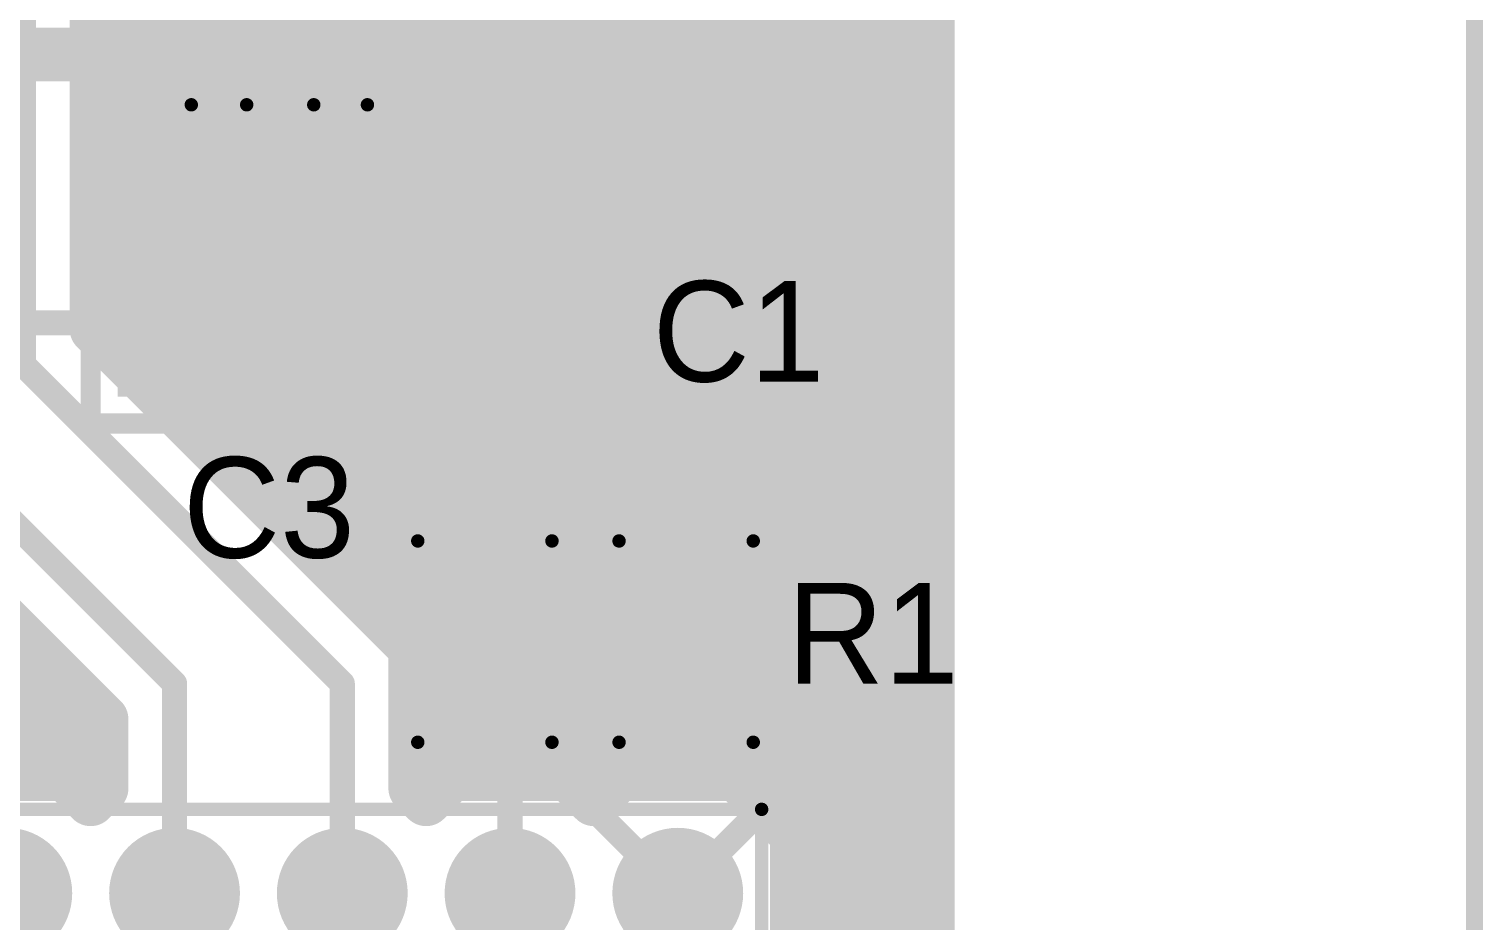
# Model space of a CAD drawing. Extents: x 2.15 to 3.46, y 0.42 to 2.78.
# Drawn here: x 2.588 to 3.455, y 0.959 to 1.49 of the extents above; entities that cross this region are included whole.
import ezdxf

# ---------------------------------------------------------------- set-up
doc = ezdxf.new("R2010")
doc.units = 0
doc.layers.get('0').update_dxf_attribs({"linetype": 'CONTINUOUS'})
for name, color, linetype in [('BOTTOMLAYER', 5, 'CONTINUOUS'), ('BOTTOMSOLDER', 6, 'CONTINUOUS'), ('MECHANICAL1', 6, 'CONTINUOUS'), ('MULTILAYER', 9, 'CONTINUOUS'), ('TOPLAYER', 1, 'CONTINUOUS'), ('TOPOVERLAY', 2, 'CONTINUOUS'), ('TOPPASTE', 8, 'CONTINUOUS'), ('TOPSOLDER', 216, 'CONTINUOUS')]:
    doc.layers.add(name, color=color, linetype=linetype)

# ---------------------------------------------------------------- blocks, each defined once
blk = doc.blocks.new('16SOIC150_1')
at = {"layer": 'TOPLAYER', "const_width": 0.024}
blk.add_lwpolyline([(0.026, 0), (-0.026, 0)], dxfattribs=at)
at = {"layer": 'TOPLAYER', "const_width": 0.012}
for points in [[(-0.032, 0, 1), (-0.02, 0, 1)], [(0.02, 0, 1), (0.032, 0, 1)]]:
    blk.add_lwpolyline(points, format="xyb", close=True, dxfattribs=at)
at = {"layer": 'TOPLAYER'}
for points in [[(0.187, -0.012), (0.263, -0.012), (0.187, 0.012), (0.263, 0.012)], [(-0.038, -0.062), (0.038, -0.062), (-0.038, -0.038), (0.038, -0.038)], [(0.187, -0.062), (0.263, -0.062), (0.187, -0.038), (0.263, -0.038)], [(-0.038, -0.112), (0.038, -0.112), (-0.038, -0.088), (0.038, -0.088)], [(0.187, -0.112), (0.263, -0.112), (0.187, -0.088), (0.263, -0.088)], [(-0.038, -0.162), (0.038, -0.162), (-0.038, -0.138), (0.038, -0.138)], [(0.187, -0.162), (0.263, -0.162), (0.187, -0.138), (0.263, -0.138)], [(-0.038, -0.212), (0.038, -0.212), (-0.038, -0.188), (0.038, -0.188)], [(0.187, -0.212), (0.263, -0.212), (0.187, -0.188), (0.263, -0.188)], [(-0.038, -0.262), (0.038, -0.262), (-0.038, -0.238), (0.038, -0.238)], [(0.187, -0.262), (0.263, -0.262), (0.187, -0.238), (0.263, -0.238)], [(-0.038, -0.312), (0.038, -0.312), (-0.038, -0.288), (0.038, -0.288)], [(0.187, -0.312), (0.263, -0.312), (0.187, -0.288), (0.263, -0.288)], [(-0.038, -0.362), (0.038, -0.362), (-0.038, -0.338), (0.038, -0.338)], [(0.187, -0.362), (0.263, -0.362), (0.187, -0.338), (0.263, -0.338)]]:
    blk.add_solid(points, dxfattribs=at)
at = {"layer": 'TOPOVERLAY', "const_width": 0.008}
for points in [[(0.06, 0.03), (0.06, -0.38)], [(0.092, 0.03), (0.06, 0.03)], [(0.165, 0.03), (0.132, 0.03)], [(0.165, 0.03), (0.165, -0.38)], [(0.165, -0.38), (0.06, -0.38)]]:
    blk.add_lwpolyline(points, dxfattribs=at)
at = {"layer": 'TOPOVERLAY', "const_width": 0.004}
for points in [[(0.058, 0.03, 1), (0.062, 0.03, 1)], [(0.058, 0.03, 1), (0.062, 0.03, 1)], [(0.09, 0.03, 1), (0.094, 0.03, 1)], [(0.09, 0.03, 1), (0.094, 0.03, 1)], [(0.13, 0.03, 1), (0.134, 0.03, 1)], [(0.13, 0.03, 1), (0.134, 0.03, 1)], [(0.163, 0.03, 1), (0.167, 0.03, 1)], [(0.163, 0.03, 1), (0.167, 0.03, 1)], [(0.058, -0.38, 1), (0.062, -0.38, 1)], [(0.058, -0.38, 1), (0.062, -0.38, 1)], [(0.163, -0.38, 1), (0.167, -0.38, 1)], [(0.163, -0.38, 1), (0.167, -0.38, 1)]]:
    blk.add_lwpolyline(points, format="xyb", close=True, dxfattribs=at)
at = {"layer": 'TOPOVERLAY', "const_width": 0.008}
blk.add_lwpolyline([(0.132, 0.03, -1), (0.092, 0.03)], format="xyb", dxfattribs=at)
at = {"layer": 'TOPPASTE', "const_width": 0.024}
blk.add_lwpolyline([(0.026, 0), (-0.026, 0)], dxfattribs=at)
at = {"layer": 'TOPPASTE', "const_width": 0.012}
for points in [[(-0.032, 0, 1), (-0.02, 0, 1)], [(0.02, 0, 1), (0.032, 0, 1)]]:
    blk.add_lwpolyline(points, format="xyb", close=True, dxfattribs=at)
at = {"layer": 'TOPPASTE'}
for points in [[(0.187, -0.012), (0.263, -0.012), (0.187, 0.012), (0.263, 0.012)], [(-0.038, -0.062), (0.038, -0.062), (-0.038, -0.038), (0.038, -0.038)], [(0.187, -0.062), (0.263, -0.062), (0.187, -0.038), (0.263, -0.038)], [(-0.038, -0.112), (0.038, -0.112), (-0.038, -0.088), (0.038, -0.088)], [(0.187, -0.112), (0.263, -0.112), (0.187, -0.088), (0.263, -0.088)], [(-0.038, -0.162), (0.038, -0.162), (-0.038, -0.138), (0.038, -0.138)], [(0.187, -0.162), (0.263, -0.162), (0.187, -0.138), (0.263, -0.138)], [(-0.038, -0.212), (0.038, -0.212), (-0.038, -0.188), (0.038, -0.188)], [(0.187, -0.212), (0.263, -0.212), (0.187, -0.188), (0.263, -0.188)], [(-0.038, -0.262), (0.038, -0.262), (-0.038, -0.238), (0.038, -0.238)], [(0.187, -0.262), (0.263, -0.262), (0.187, -0.238), (0.263, -0.238)], [(-0.038, -0.312), (0.038, -0.312), (-0.038, -0.288), (0.038, -0.288)], [(0.187, -0.312), (0.263, -0.312), (0.187, -0.288), (0.263, -0.288)], [(-0.038, -0.362), (0.038, -0.362), (-0.038, -0.338), (0.038, -0.338)], [(0.187, -0.362), (0.263, -0.362), (0.187, -0.338), (0.263, -0.338)]]:
    blk.add_solid(points, dxfattribs=at)
at = {"layer": 'TOPSOLDER', "const_width": 0.032}
blk.add_lwpolyline([(0.026, 0), (-0.026, 0)], dxfattribs=at)
at = {"layer": 'TOPSOLDER', "const_width": 0.016}
for points in [[(-0.034, 0, 1), (-0.018, 0, 1)], [(0.018, 0, 1), (0.034, 0, 1)]]:
    blk.add_lwpolyline(points, format="xyb", close=True, dxfattribs=at)
at = {"layer": 'TOPSOLDER'}
for points in [[(0.183, -0.016), (0.267, -0.016), (0.183, 0.016), (0.267, 0.016)], [(-0.042, -0.066), (0.042, -0.066), (-0.042, -0.034), (0.042, -0.034)], [(0.183, -0.066), (0.267, -0.066), (0.183, -0.034), (0.267, -0.034)], [(-0.042, -0.116), (0.042, -0.116), (-0.042, -0.084), (0.042, -0.084)], [(0.183, -0.116), (0.267, -0.116), (0.183, -0.084), (0.267, -0.084)], [(-0.042, -0.166), (0.042, -0.166), (-0.042, -0.134), (0.042, -0.134)], [(0.183, -0.166), (0.267, -0.166), (0.183, -0.134), (0.267, -0.134)], [(-0.042, -0.216), (0.042, -0.216), (-0.042, -0.184), (0.042, -0.184)], [(0.183, -0.216), (0.267, -0.216), (0.183, -0.184), (0.267, -0.184)], [(-0.042, -0.266), (0.042, -0.266), (-0.042, -0.234), (0.042, -0.234)], [(0.183, -0.266), (0.267, -0.266), (0.183, -0.234), (0.267, -0.234)], [(-0.042, -0.316), (0.042, -0.316), (-0.042, -0.284), (0.042, -0.284)], [(0.183, -0.316), (0.267, -0.316), (0.183, -0.284), (0.267, -0.284)], [(-0.042, -0.366), (0.042, -0.366), (-0.042, -0.334), (0.042, -0.334)], [(0.183, -0.366), (0.267, -0.366), (0.183, -0.334), (0.267, -0.334)]]:
    blk.add_solid(points, dxfattribs=at)
blk = doc.blocks.new('1206_2')
at = {"layer": 'TOPLAYER'}
for points in [[(-0.025, -0.04), (0.025, -0.04), (-0.025, 0.04), (0.025, 0.04)], [(0.085, -0.04), (0.135, -0.04), (0.085, 0.04), (0.135, 0.04)]]:
    blk.add_solid(points, dxfattribs=at)
at = {"layer": 'TOPOVERLAY', "const_width": 0.008}
for points in [[(0.035, 0.06), (-0.045, 0.06)], [(-0.045, 0.06), (-0.045, -0.06)], [(0.155, 0.06), (0.075, 0.06)], [(0.155, 0.06), (0.155, -0.06)], [(0.035, -0.06), (-0.045, -0.06)], [(0.155, -0.06), (0.075, -0.06)]]:
    blk.add_lwpolyline(points, dxfattribs=at)
at = {"layer": 'TOPOVERLAY', "const_width": 0.004}
for points in [[(-0.047, 0.06, 1), (-0.043, 0.06, 1)], [(-0.047, 0.06, 1), (-0.043, 0.06, 1)], [(0.033, 0.06, 1), (0.037, 0.06, 1)], [(0.073, 0.06, 1), (0.077, 0.06, 1)], [(0.153, 0.06, 1), (0.157, 0.06, 1)], [(0.153, 0.06, 1), (0.157, 0.06, 1)], [(-0.047, -0.06, 1), (-0.043, -0.06, 1)], [(-0.047, -0.06, 1), (-0.043, -0.06, 1)], [(0.033, -0.06, 1), (0.037, -0.06, 1)], [(0.073, -0.06, 1), (0.077, -0.06, 1)], [(0.153, -0.06, 1), (0.157, -0.06, 1)], [(0.153, -0.06, 1), (0.157, -0.06, 1)]]:
    blk.add_lwpolyline(points, format="xyb", close=True, dxfattribs=at)
at = {"layer": 'TOPPASTE'}
for points in [[(-0.025, -0.04), (0.025, -0.04), (-0.025, 0.04), (0.025, 0.04)], [(0.085, -0.04), (0.135, -0.04), (0.085, 0.04), (0.135, 0.04)]]:
    blk.add_solid(points, dxfattribs=at)
at = {"layer": 'TOPSOLDER'}
for points in [[(-0.029, -0.044), (0.029, -0.044), (-0.029, 0.044), (0.029, 0.044)], [(0.081, -0.044), (0.139, -0.044), (0.081, 0.044), (0.139, 0.044)]]:
    blk.add_solid(points, dxfattribs=at)
blk = doc.blocks.new('WF06R_3')
at = {"layer": 'BOTTOMSOLDER', "const_width": 0.039}
for points in [[(0.0805, 0, 1), (0.1195, 0, 1)], [(0.1805, 0, 1), (0.2195, 0, 1)], [(0.2805, 0, 1), (0.3195, 0, 1)], [(0.3805, 0, 1), (0.4195, 0, 1)], [(0.4805, 0, 1), (0.5195, 0, 1)]]:
    blk.add_lwpolyline(points, format="xyb", close=True, dxfattribs=at)
at = {"layer": 'BOTTOMSOLDER'}
blk.add_solid([(-0.039, -0.039), (0.039, -0.039), (-0.039, 0.039), (0.039, 0.039)], dxfattribs=at)
at = {"layer": 'MULTILAYER', "const_width": 0.035}
for points in [[(0.0825, 0, 1), (0.1175, 0, 1)], [(0.1825, 0, 1), (0.2175, 0, 1)], [(0.2825, 0, 1), (0.3175, 0, 1)], [(0.3825, 0, 1), (0.4175, 0, 1)], [(0.4825, 0, 1), (0.5175, 0, 1)]]:
    blk.add_lwpolyline(points, format="xyb", close=True, dxfattribs=at)
at = {"layer": 'MULTILAYER'}
blk.add_solid([(-0.035, -0.035), (0.035, -0.035), (-0.035, 0.035), (0.035, 0.035)], dxfattribs=at)
at = {"layer": 'TOPOVERLAY'}
for points, const_width in [([(-0.05, 0.05), (0.55, 0.05)], 0.008), ([(-0.05, -0.05), (-0.05, 0.05)], 0.008), ([(0.05, -0.05), (0.05, 0.05)], 0.008), ([(0.55, -0.05), (0.55, 0.05)], 0.008), ([(-0.05, -0.55), (-0.05, -0.05)], 0.01), ([(-0.05, -0.05), (0.55, -0.05)], 0.008), ([(0.55, -0.55), (0.55, -0.05)], 0.01), ([(-0.05, -0.55), (0.55, -0.55)], 0.01)]:
    blk.add_lwpolyline(points, dxfattribs=dict(at, const_width=const_width))
for points, const_width in [([(-0.052, 0.05, 1), (-0.048, 0.05, 1)], 0.004), ([(-0.052, 0.05, 1), (-0.048, 0.05, 1)], 0.004), ([(0.048, 0.05, 1), (0.052, 0.05, 1)], 0.004), ([(0.548, 0.05, 1), (0.552, 0.05, 1)], 0.004), ([(0.548, 0.05, 1), (0.552, 0.05, 1)], 0.004), ([(-0.0525, -0.05, 1), (-0.0475, -0.05, 1)], 0.005), ([(-0.052, -0.05, 1), (-0.048, -0.05, 1)], 0.004), ([(-0.052, -0.05, 1), (-0.048, -0.05, 1)], 0.004), ([(0.048, -0.05, 1), (0.052, -0.05, 1)], 0.004), ([(0.5475, -0.05, 1), (0.5525, -0.05, 1)], 0.005), ([(0.548, -0.05, 1), (0.552, -0.05, 1)], 0.004), ([(0.548, -0.05, 1), (0.552, -0.05, 1)], 0.004), ([(-0.0525, -0.55, 1), (-0.0475, -0.55, 1)], 0.005), ([(-0.0525, -0.55, 1), (-0.0475, -0.55, 1)], 0.005), ([(0.5475, -0.55, 1), (0.5525, -0.55, 1)], 0.005), ([(0.5475, -0.55, 1), (0.5525, -0.55, 1)], 0.005)]:
    blk.add_lwpolyline(points, format="xyb", close=True, dxfattribs=dict(at, const_width=const_width))
at = {"layer": 'TOPSOLDER', "const_width": 0.039}
for points in [[(0.0805, 0, 1), (0.1195, 0, 1)], [(0.1805, 0, 1), (0.2195, 0, 1)], [(0.2805, 0, 1), (0.3195, 0, 1)], [(0.3805, 0, 1), (0.4195, 0, 1)], [(0.4805, 0, 1), (0.5195, 0, 1)]]:
    blk.add_lwpolyline(points, format="xyb", close=True, dxfattribs=at)
at = {"layer": 'TOPSOLDER'}
blk.add_solid([(-0.039, -0.039), (0.039, -0.039), (-0.039, 0.039), (0.039, 0.039)], dxfattribs=at)
blk = doc.blocks.new('CEL1210_7')
at = {"layer": 'TOPLAYER'}
for points in [[(-0.03, -0.05), (0.03, -0.05), (-0.03, 0.05), (0.03, 0.05)], [(0.105, -0.05), (0.165, -0.05), (0.105, 0.05), (0.165, 0.05)]]:
    blk.add_solid(points, dxfattribs=at)
at = {"layer": 'TOPOVERLAY', "const_width": 0.012}
for points in [[(-0.05, -0.07), (-0.05, 0.07)], [(-0.05, 0.07), (0.025, 0.07)], [(0.09, 0.07), (0.185, 0.07)], [(0.09, -0.07), (0.09, 0.07)], [(0.185, -0.07), (0.185, 0.07)], [(-0.05, -0.07), (0.025, -0.07)], [(0.09, -0.07), (0.185, -0.07)]]:
    blk.add_lwpolyline(points, dxfattribs=at)
at = {"layer": 'TOPOVERLAY', "const_width": 0.006}
for points in [[(-0.053, 0.07, 1), (-0.047, 0.07, 1)], [(-0.053, 0.07, 1), (-0.047, 0.07, 1)], [(0.022, 0.07, 1), (0.028, 0.07, 1)], [(0.087, 0.07, 1), (0.093, 0.07, 1)], [(0.087, 0.07, 1), (0.093, 0.07, 1)], [(0.182, 0.07, 1), (0.188, 0.07, 1)], [(0.182, 0.07, 1), (0.188, 0.07, 1)], [(-0.053, -0.07, 1), (-0.047, -0.07, 1)], [(-0.053, -0.07, 1), (-0.047, -0.07, 1)], [(0.022, -0.07, 1), (0.028, -0.07, 1)], [(0.087, -0.07, 1), (0.093, -0.07, 1)], [(0.087, -0.07, 1), (0.093, -0.07, 1)], [(0.182, -0.07, 1), (0.188, -0.07, 1)], [(0.182, -0.07, 1), (0.188, -0.07, 1)]]:
    blk.add_lwpolyline(points, format="xyb", close=True, dxfattribs=at)
at = {"layer": 'TOPPASTE'}
for points in [[(-0.03, -0.05), (0.03, -0.05), (-0.03, 0.05), (0.03, 0.05)], [(0.105, -0.05), (0.165, -0.05), (0.105, 0.05), (0.165, 0.05)]]:
    blk.add_solid(points, dxfattribs=at)
at = {"layer": 'TOPSOLDER'}
for points in [[(-0.034, -0.054), (0.034, -0.054), (-0.034, 0.054), (0.034, 0.054)], [(0.101, -0.054), (0.169, -0.054), (0.101, 0.054), (0.169, 0.054)]]:
    blk.add_solid(points, dxfattribs=at)
blk = doc.blocks.new('CEL1210_9')
at = {"layer": 'TOPLAYER'}
for points in [[(-0.03, -0.05), (0.03, -0.05), (-0.03, 0.05), (0.03, 0.05)], [(0.105, -0.05), (0.165, -0.05), (0.105, 0.05), (0.165, 0.05)]]:
    blk.add_solid(points, dxfattribs=at)
at = {"layer": 'TOPOVERLAY', "const_width": 0.012}
for points in [[(-0.05, -0.07), (-0.05, 0.07)], [(0.025, 0.07), (-0.05, 0.07)], [(0.185, 0.07), (0.09, 0.07)], [(0.09, -0.07), (0.09, 0.07)], [(0.185, -0.07), (0.185, 0.07)], [(0.025, -0.07), (-0.05, -0.07)], [(0.185, -0.07), (0.09, -0.07)]]:
    blk.add_lwpolyline(points, dxfattribs=at)
at = {"layer": 'TOPOVERLAY', "const_width": 0.006}
for points in [[(-0.053, 0.07, 1), (-0.047, 0.07, 1)], [(-0.053, 0.07, 1), (-0.047, 0.07, 1)], [(0.022, 0.07, 1), (0.028, 0.07, 1)], [(0.087, 0.07, 1), (0.093, 0.07, 1)], [(0.087, 0.07, 1), (0.093, 0.07, 1)], [(0.182, 0.07, 1), (0.188, 0.07, 1)], [(0.182, 0.07, 1), (0.188, 0.07, 1)], [(-0.053, -0.07, 1), (-0.047, -0.07, 1)], [(-0.053, -0.07, 1), (-0.047, -0.07, 1)], [(0.022, -0.07, 1), (0.028, -0.07, 1)], [(0.087, -0.07, 1), (0.093, -0.07, 1)], [(0.087, -0.07, 1), (0.093, -0.07, 1)], [(0.182, -0.07, 1), (0.188, -0.07, 1)], [(0.182, -0.07, 1), (0.188, -0.07, 1)]]:
    blk.add_lwpolyline(points, format="xyb", close=True, dxfattribs=at)
at = {"layer": 'TOPPASTE'}
for points in [[(-0.03, -0.05), (0.03, -0.05), (-0.03, 0.05), (0.03, 0.05)], [(0.105, -0.05), (0.165, -0.05), (0.105, 0.05), (0.165, 0.05)]]:
    blk.add_solid(points, dxfattribs=at)
at = {"layer": 'TOPSOLDER'}
for points in [[(-0.034, -0.054), (0.034, -0.054), (-0.034, 0.054), (0.034, 0.054)], [(0.101, -0.054), (0.169, -0.054), (0.101, 0.054), (0.169, 0.054)]]:
    blk.add_solid(points, dxfattribs=at)

msp = doc.modelspace()

# ---------------------------------------------------------------- linework, layer by layer
at = {"layer": 'BOTTOMLAYER'}
for points, const_width in [([(3.125, 0.865), (3.125, 2.185)], 0.03), ([(2.6275, 1.460773), (3.125, 1.958273)], 0.03), ([(2.6275, 1.425418), (3.125, 1.922918)], 0.03), ([(2.6275, 1.390063), (3.125, 1.887563)], 0.03), ([(2.6275, 1.354707), (3.125, 1.852208)], 0.03), ([(2.6275, 1.319352), (3.125, 1.816852)], 0.03), ([(2.641126, 1.297623), (3.125, 1.781497)], 0.03), ([(2.658804, 1.279946), (3.125, 1.746142)], 0.03), ([(2.85, 1.746193), (3.125, 1.471193)], 0.03), ([(2.676482, 1.262268), (3.125, 1.710786)], 0.03), ([(2.85, 1.710838), (3.125, 1.435838)], 0.03), ([(2.838991, 1.686491), (3.125, 1.400483)], 0.03), ([(2.69416, 1.24459), (3.125, 1.675431)], 0.03), ([(2.820127, 1.67), (3.125, 1.365127)], 0.03), ([(2.796761, 1.658011), (3.125, 1.329772)], 0.03), ([(2.61014, 1.6325), (3.125, 1.11764)], 0.03), ([(2.6275, 1.496129), (2.763871, 1.6325)], 0.03), ([(2.645496, 1.6325), (3.125, 1.152996)], 0.03), ([(2.680851, 1.6325), (3.125, 1.188351)], 0.03), ([(2.711837, 1.226913), (3.125, 1.640076)], 0.03), ([(2.711837, 1.226913), (3.125, 1.640076)], 0.03), ([(2.716206, 1.6325), (3.125, 1.223706)], 0.03), ([(2.751562, 1.6325), (3.125, 1.259062)], 0.03), ([(2.779083, 1.640333), (3.125, 1.294417)], 0.03), ([(2.729515, 1.209235), (3.125, 1.60472)], 0.03), ([(2.6275, 1.579785), (3.125, 1.082285)], 0.03), ([(2.585, 1.29), (2.585, 1.57)], 0.015), ([(2.747192, 1.191558), (3.125, 1.569365)], 0.03), ([(2.6275, 1.31125), (2.6275, 1.54875)], 0.03), ([(2.6275, 1.54443), (3.125, 1.04693)], 0.03), ([(2.76487, 1.17388), (3.125, 1.53401)], 0.03), ([(2.6275, 1.509074), (3.125, 1.011574)], 0.03), ([(2.782548, 1.156202), (3.125, 1.498655)], 0.03), ([(2.6275, 1.473719), (3.125, 0.976219)], 0.03), ([(2.800225, 1.138525), (3.125, 1.463299)], 0.03), ([(2.6275, 1.438364), (3.125, 0.940864)], 0.03), ([(2.8175, 1.120444), (3.125, 1.427944)], 0.03), ([(2.6275, 1.403009), (2.985508, 1.045)], 0.03), ([(2.8175, 1.085089), (3.125, 1.392589)], 0.03), ([(2.6275, 1.367653), (2.950153, 1.045)], 0.03), ([(2.6275, 1.367652), (2.950152, 1.045)], 0.03), ([(2.8175, 1.049733), (3.125, 1.357233)], 0.03), ([(2.6275, 1.332297), (2.927399, 1.032399)], 0.03), ([(2.355, 1.321955), (2.6325, 1.044455)], 0.03), ([(2.848122, 1.045), (3.125, 1.321878)], 0.03), ([(2.6275, 1.31125), (2.79625, 1.1425)], 0.03), ([(2.355, 1.286599), (2.596599, 1.045)], 0.03), ([(2.883477, 1.045), (3.125, 1.286523)], 0.03), ([(2.585, 1.29), (2.775, 1.1)], 0.015), ([(2.914416, 1.040584), (3.125, 1.251167)], 0.03), ([(2.55, 1.225), (2.605, 1.17)], 0.015), ([(2.954188, 1.045), (3.125, 1.215812)], 0.03), ([(2.989543, 1.045), (3.125, 1.180457)], 0.03), ([(2.605, 1.17), (2.64, 1.135)], 0.015), ([(2.5625, 1.14875), (2.58375, 1.1275)], 0.03), ([(2.5625, 1.14875), (2.58375, 1.1275)], 0.03), ([(2.79625, 1.1425), (2.8175, 1.12125)], 0.03), ([(2.79625, 1.1425), (2.8175, 1.12125)], 0.03), ([(3.017449, 1.037551), (3.125, 1.145101)], 0.03), ([(2.494569, 1.045), (2.58041, 1.13084)], 0.03), ([(2.58375, 1.1275), (2.5975, 1.11375)], 0.03), ([(2.64, 1.135), (2.675, 1.1)], 0.015), ([(2.8175, 1.07875), (2.8175, 1.12125)], 0.03), ([(2.8175, 1.07875), (2.8175, 1.12125)], 0.03), ([(2.529924, 1.045), (2.598087, 1.113163)], 0.03), ([(2.529924, 1.045), (2.598087, 1.113163)], 0.03), ([(2.5975, 1.11375), (2.61875, 1.0925)], 0.03), ([(2.5975, 1.11375), (2.61875, 1.0925)], 0.03), ([(2.8175, 1.106942), (2.879442, 1.045)], 0.03), ([(3.035127, 1.019873), (3.125, 1.109746)], 0.03), ([(2.56528, 1.045), (2.615765, 1.095485)], 0.03), ([(2.61875, 1.0925), (2.6325, 1.07875)], 0.03), ([(2.675, 0.97), (2.675, 1.1)], 0.015), ([(2.775, 0.975), (2.775, 1.1)], 0.015), ([(2.6325, 1.0375), (2.6325, 1.07875)], 0.03), ([(2.8175, 1.0375), (2.8175, 1.07875)], 0.03), ([(2.600635, 1.045), (2.6325, 1.076865)], 0.03), ([(2.8175, 1.071586), (2.844086, 1.045)], 0.03), ([(3.045, 0.994391), (3.125, 1.074391)], 0.03), ([(2.545, 1.045), (2.61, 1.045)], 0.03), ([(2.61, 1.045), (2.625, 1.03)], 0.03), ([(2.825, 1.03), (2.84, 1.045)], 0.03), ([(2.84, 1.045), (2.91, 1.045)], 0.03), ([(2.91, 1.045), (2.925, 1.03)], 0.03), ([(2.925, 1.03), (2.94, 1.045)], 0.03), ([(2.94, 1.045), (3.01, 1.045)], 0.03), ([(3.01, 1.045), (3.045, 1.01)], 0.03), ([(2.622995, 1.032005), (2.6325, 1.04151)], 0.03), ([(2.625, 1.03), (2.6325, 1.0375)], 0.03), ([(2.8175, 1.0375), (2.825, 1.03)], 0.03), ([(3.045, 0.959036), (3.125, 1.039036)], 0.03), ([(2.92, 1.03), (2.975, 0.975)], 0.015), ([(2.975, 0.975), (3.03, 1.03)], 0.015), ([(3.045, 0.94), (3.045, 1.01)], 0.03), ([(2.98632, 0.865), (3.125, 1.00368)], 0.03), ([(3.045, 0.985509), (3.125, 0.905509)], 0.03), ([(2.92, 0.92), (2.975, 0.975)], 0.015), ([(2.975, 0.975), (3.03, 0.92)], 0.015), ([(3.021675, 0.865), (3.125, 0.968325)], 0.03), ([(3.045, 0.950153), (3.125, 0.870153)], 0.03), ([(3.045, 0.950152), (3.125, 0.870152)], 0.03)]:
    msp.add_lwpolyline(points, dxfattribs=dict(at, const_width=const_width))
for points, const_width in [([(2.62, 1.496129, 1), (2.635, 1.496129, 1)], 0.015), ([(3.1175, 1.498655, 1), (3.1325, 1.498655, 1)], 0.015), ([(2.62, 1.473719, 1), (2.635, 1.473719, 1)], 0.015), ([(3.1175, 1.471193, 1), (3.1325, 1.471193, 1)], 0.015), ([(2.62, 1.460773, 1), (2.635, 1.460773, 1)], 0.015), ([(3.1175, 1.463299, 1), (3.1325, 1.463299, 1)], 0.015), ([(2.62, 1.438364, 1), (2.635, 1.438364, 1)], 0.015), ([(3.1175, 1.435838, 1), (3.1325, 1.435838, 1)], 0.015), ([(2.62, 1.425418, 1), (2.635, 1.425418, 1)], 0.015), ([(3.1175, 1.427944, 1), (3.1325, 1.427944, 1)], 0.015), ([(2.62, 1.403009, 1), (2.635, 1.403009, 1)], 0.015), ([(3.1175, 1.400483, 1), (3.1325, 1.400483, 1)], 0.015), ([(2.62, 1.390063, 1), (2.635, 1.390063, 1)], 0.015), ([(3.1175, 1.392589, 1), (3.1325, 1.392589, 1)], 0.015), ([(2.62, 1.367653, 1), (2.635, 1.367653, 1)], 0.015), ([(2.62, 1.367652, 1), (2.635, 1.367652, 1)], 0.015), ([(3.1175, 1.365127, 1), (3.1325, 1.365127, 1)], 0.015), ([(2.62, 1.354707, 1), (2.635, 1.354707, 1)], 0.015), ([(3.1175, 1.357233, 1), (3.1325, 1.357233, 1)], 0.015), ([(2.62, 1.332297, 1), (2.635, 1.332297, 1)], 0.015), ([(3.1175, 1.329772, 1), (3.1325, 1.329772, 1)], 0.015), ([(3.1175, 1.321878, 1), (3.1325, 1.321878, 1)], 0.015), ([(2.62, 1.319352, 1), (2.635, 1.319352, 1)], 0.015), ([(2.62, 1.31125, 1), (2.635, 1.31125, 1)], 0.015), ([(2.62, 1.31125, 1), (2.635, 1.31125, 1)], 0.015), ([(2.633627, 1.297623, 1), (2.648627, 1.297623, 1)], 0.015), ([(3.1175, 1.294417, 1), (3.1325, 1.294417, 1)], 0.015), ([(3.1175, 1.286523, 1), (3.1325, 1.286523, 1)], 0.015), ([(2.58125, 1.29, 1), (2.58875, 1.29, 1)], 0.0075), ([(2.58125, 1.29, 1), (2.58875, 1.29, 1)], 0.0075), ([(2.651304, 1.279946, 1), (2.666304, 1.279946, 1)], 0.015), ([(2.668982, 1.262268, 1), (2.683982, 1.262268, 1)], 0.015), ([(3.1175, 1.259062, 1), (3.1325, 1.259062, 1)], 0.015), ([(3.1175, 1.251167, 1), (3.1325, 1.251167, 1)], 0.015), ([(2.68666, 1.24459, 1), (2.701659, 1.24459, 1)], 0.015), ([(2.704337, 1.226913, 1), (2.719337, 1.226913, 1)], 0.015), ([(2.704337, 1.226913, 1), (2.719337, 1.226913, 1)], 0.015), ([(3.1175, 1.223706, 1), (3.1325, 1.223706, 1)], 0.015), ([(3.1175, 1.215812, 1), (3.1325, 1.215812, 1)], 0.015), ([(2.722015, 1.209235, 1), (2.737015, 1.209235, 1)], 0.015), ([(2.739692, 1.191558, 1), (2.754692, 1.191558, 1)], 0.015), ([(3.1175, 1.188351, 1), (3.1325, 1.188351, 1)], 0.015), ([(2.75737, 1.17388, 1), (2.77237, 1.17388, 1)], 0.015), ([(3.1175, 1.180457, 1), (3.1325, 1.180457, 1)], 0.015), ([(2.60125, 1.17, 1), (2.60875, 1.17, 1)], 0.0075), ([(2.60125, 1.17, 1), (2.60875, 1.17, 1)], 0.0075), ([(2.775048, 1.156202, 1), (2.790048, 1.156202, 1)], 0.015), ([(3.1175, 1.152996, 1), (3.1325, 1.152996, 1)], 0.015), ([(2.78875, 1.1425, 1), (2.80375, 1.1425, 1)], 0.015), ([(2.78875, 1.1425, 1), (2.80375, 1.1425, 1)], 0.015), ([(2.78875, 1.1425, 1), (2.80375, 1.1425, 1)], 0.015), ([(2.792725, 1.138525, 1), (2.807725, 1.138525, 1)], 0.015), ([(3.1175, 1.145101, 1), (3.1325, 1.145101, 1)], 0.015), ([(2.57291, 1.13084, 1), (2.587909, 1.13084, 1)], 0.015), ([(2.57625, 1.1275, 1), (2.59125, 1.1275, 1)], 0.015), ([(2.57625, 1.1275, 1), (2.59125, 1.1275, 1)], 0.015), ([(2.57625, 1.1275, 1), (2.59125, 1.1275, 1)], 0.015), ([(2.63625, 1.135, 1), (2.64375, 1.135, 1)], 0.0075), ([(2.63625, 1.135, 1), (2.64375, 1.135, 1)], 0.0075), ([(2.81, 1.12125, 1), (2.825, 1.12125, 1)], 0.015), ([(2.81, 1.12125, 1), (2.825, 1.12125, 1)], 0.015), ([(2.81, 1.12125, 1), (2.825, 1.12125, 1)], 0.015), ([(2.81, 1.12125, 1), (2.825, 1.12125, 1)], 0.015), ([(2.81, 1.120444, 1), (2.825, 1.120444, 1)], 0.015), ([(2.59, 1.11375, 1), (2.605, 1.11375, 1)], 0.015), ([(2.59, 1.11375, 1), (2.605, 1.11375, 1)], 0.015), ([(2.59, 1.11375, 1), (2.605, 1.11375, 1)], 0.015), ([(2.590587, 1.113163, 1), (2.605587, 1.113163, 1)], 0.015), ([(2.590587, 1.113163, 1), (2.605587, 1.113163, 1)], 0.015), ([(3.1175, 1.11764, 1), (3.1325, 1.11764, 1)], 0.015), ([(2.81, 1.106942, 1), (2.825, 1.106942, 1)], 0.015), ([(3.1175, 1.109746, 1), (3.1325, 1.109746, 1)], 0.015), ([(2.608265, 1.095485, 1), (2.623265, 1.095485, 1)], 0.015), ([(2.61125, 1.0925, 1), (2.62625, 1.0925, 1)], 0.015), ([(2.61125, 1.0925, 1), (2.62625, 1.0925, 1)], 0.015), ([(2.61125, 1.0925, 1), (2.62625, 1.0925, 1)], 0.015), ([(2.67125, 1.1, 1), (2.67875, 1.1, 1)], 0.0075), ([(2.67125, 1.1, 1), (2.67875, 1.1, 1)], 0.0075), ([(2.77125, 1.1, 1), (2.77875, 1.1, 1)], 0.0075), ([(2.77125, 1.1, 1), (2.77875, 1.1, 1)], 0.0075), ([(2.625, 1.07875, 1), (2.64, 1.07875, 1)], 0.015), ([(2.625, 1.07875, 1), (2.64, 1.07875, 1)], 0.015), ([(2.81, 1.085089, 1), (2.825, 1.085089, 1)], 0.015), ([(2.81, 1.07875, 1), (2.825, 1.07875, 1)], 0.015), ([(2.81, 1.07875, 1), (2.825, 1.07875, 1)], 0.015), ([(2.81, 1.07875, 1), (2.825, 1.07875, 1)], 0.015), ([(3.1175, 1.082285, 1), (3.1325, 1.082285, 1)], 0.015), ([(2.625, 1.076865, 1), (2.64, 1.076865, 1)], 0.015), ([(2.81, 1.071586, 1), (2.825, 1.071586, 1)], 0.015), ([(3.1175, 1.074391, 1), (3.1325, 1.074391, 1)], 0.015), ([(2.589099, 1.045, 1), (2.604099, 1.045, 1)], 0.015), ([(2.593135, 1.045, 1), (2.608135, 1.045, 1)], 0.015), ([(2.6025, 1.045, 1), (2.6175, 1.045, 1)], 0.015), ([(2.6025, 1.045, 1), (2.6175, 1.045, 1)], 0.015), ([(2.625, 1.044455, 1), (2.64, 1.044455, 1)], 0.015), ([(2.81, 1.049733, 1), (2.825, 1.049733, 1)], 0.015), ([(2.8325, 1.045, 1), (2.8475, 1.045, 1)], 0.015), ([(2.8325, 1.045, 1), (2.8475, 1.045, 1)], 0.015), ([(2.836587, 1.045, 1), (2.851586, 1.045, 1)], 0.015), ([(2.840622, 1.045, 1), (2.855622, 1.045, 1)], 0.015), ([(2.871942, 1.045, 1), (2.886942, 1.045, 1)], 0.015), ([(2.875977, 1.045, 1), (2.890977, 1.045, 1)], 0.015), ([(2.9025, 1.045, 1), (2.9175, 1.045, 1)], 0.015), ([(2.9025, 1.045, 1), (2.9175, 1.045, 1)], 0.015), ([(2.9325, 1.045, 1), (2.9475, 1.045, 1)], 0.015), ([(2.9325, 1.045, 1), (2.9475, 1.045, 1)], 0.015), ([(2.942652, 1.045, 1), (2.957652, 1.045, 1)], 0.015), ([(2.942653, 1.045, 1), (2.957653, 1.045, 1)], 0.015), ([(2.946688, 1.045, 1), (2.961688, 1.045, 1)], 0.015), ([(2.978009, 1.045, 1), (2.993009, 1.045, 1)], 0.015), ([(2.982043, 1.045, 1), (2.997043, 1.045, 1)], 0.015), ([(3.0025, 1.045, 1), (3.0175, 1.045, 1)], 0.015), ([(3.0025, 1.045, 1), (3.0175, 1.045, 1)], 0.015), ([(3.1175, 1.04693, 1), (3.1325, 1.04693, 1)], 0.015), ([(2.625, 1.04151, 1), (2.64, 1.04151, 1)], 0.015), ([(2.625, 1.0375, 1), (2.64, 1.0375, 1)], 0.015), ([(2.625, 1.0375, 1), (2.64, 1.0375, 1)], 0.015), ([(2.81, 1.0375, 1), (2.825, 1.0375, 1)], 0.015), ([(2.81, 1.0375, 1), (2.825, 1.0375, 1)], 0.015), ([(2.906916, 1.040584, 1), (2.921916, 1.040584, 1)], 0.015), ([(3.009949, 1.037551, 1), (3.024949, 1.037551, 1)], 0.015), ([(3.1175, 1.039036, 1), (3.1325, 1.039036, 1)], 0.015), ([(2.615495, 1.032005, 1), (2.630495, 1.032005, 1)], 0.015), ([(2.6175, 1.03, 1), (2.6325, 1.03, 1)], 0.015), ([(2.6175, 1.03, 1), (2.6325, 1.03, 1)], 0.015), ([(2.8175, 1.03, 1), (2.8325, 1.03, 1)], 0.015), ([(2.8175, 1.03, 1), (2.8325, 1.03, 1)], 0.015), ([(2.9175, 1.03, 1), (2.9325, 1.03, 1)], 0.015), ([(2.9175, 1.03, 1), (2.9325, 1.03, 1)], 0.015), ([(2.919899, 1.032399, 1), (2.934899, 1.032399, 1)], 0.015), ([(2.91625, 1.03, 1), (2.92375, 1.03, 1)], 0.0075), ([(3.027627, 1.019873, 1), (3.042627, 1.019873, 1)], 0.015), ([(3.02625, 1.03, 1), (3.03375, 1.03, 1)], 0.0075), ([(3.0375, 1.01, 1), (3.0525, 1.01, 1)], 0.015), ([(3.0375, 1.01, 1), (3.0525, 1.01, 1)], 0.015), ([(3.1175, 1.011574, 1), (3.1325, 1.011574, 1)], 0.015), ([(3.1175, 1.00368, 1), (3.1325, 1.00368, 1)], 0.015), ([(3.0375, 0.994391, 1), (3.0525, 0.994391, 1)], 0.015), ([(3.0375, 0.985509, 1), (3.0525, 0.985509, 1)], 0.015), ([(3.1175, 0.976219, 1), (3.1325, 0.976219, 1)], 0.015), ([(2.77125, 0.975, 1), (2.77875, 0.975, 1)], 0.0075), ([(2.97125, 0.975, 1), (2.97875, 0.975, 1)], 0.0075), ([(2.97125, 0.975, 1), (2.97875, 0.975, 1)], 0.0075), ([(2.97125, 0.975, 1), (2.97875, 0.975, 1)], 0.0075), ([(2.97125, 0.975, 1), (2.97875, 0.975, 1)], 0.0075), ([(3.1175, 0.968325, 1), (3.1325, 0.968325, 1)], 0.015), ([(2.67125, 0.97, 1), (2.67875, 0.97, 1)], 0.0075), ([(3.0375, 0.959036, 1), (3.0525, 0.959036, 1)], 0.015), ([(3.0375, 0.950153, 1), (3.0525, 0.950153, 1)], 0.015), ([(3.0375, 0.950152, 1), (3.0525, 0.950152, 1)], 0.015)]:
    msp.add_lwpolyline(points, format="xyb", close=True, dxfattribs=dict(at, const_width=const_width))
at = {"layer": 'BOTTOMSOLDER', "const_width": 0.024}
msp.add_lwpolyline([(2.968, 1.11, 1), (2.992, 1.11, 1)], format="xyb", close=True, dxfattribs=at)
at = {"layer": 'MECHANICAL1', "const_width": 0.01}
msp.add_lwpolyline([(3.45, 0.75), (3.45, 2.4)], dxfattribs=at)
at = {"layer": 'TOPLAYER', "const_width": 0.015}
for points in [[(2.785, 1.435), (2.785, 1.515)], [(2.625, 1.32), (2.625, 1.475)], [(2.85, 1.475), (2.925, 1.475)], [(2.925, 1.475), (2.985, 1.415)], [(2.785, 1.435), (2.81, 1.41)], [(2.81, 1.325), (2.81, 1.41)], [(2.52, 1.315), (2.675, 1.315)], [(2.875, 0.975), (2.875, 1.115)]]:
    msp.add_lwpolyline(points, dxfattribs=at)
at = {"layer": 'TOPLAYER', "const_width": 0.0075}
for points in [[(2.62125, 1.475, 1), (2.62875, 1.475, 1)], [(2.84625, 1.475, 1), (2.85375, 1.475, 1)], [(2.92125, 1.475, 1), (2.92875, 1.475, 1)], [(2.92125, 1.475, 1), (2.92875, 1.475, 1)], [(2.78125, 1.435, 1), (2.78875, 1.435, 1)], [(2.78125, 1.435, 1), (2.78875, 1.435, 1)], [(2.98125, 1.415, 1), (2.98875, 1.415, 1)], [(2.80625, 1.41, 1), (2.81375, 1.41, 1)], [(2.80625, 1.41, 1), (2.81375, 1.41, 1)], [(2.62125, 1.32, 1), (2.62875, 1.32, 1)], [(2.80625, 1.325, 1), (2.81375, 1.325, 1)], [(2.67125, 1.315, 1), (2.67875, 1.315, 1)], [(2.87125, 1.115, 1), (2.87875, 1.115, 1)], [(2.87125, 0.975, 1), (2.87875, 0.975, 1)]]:
    msp.add_lwpolyline(points, format="xyb", close=True, dxfattribs=at)
at = {"layer": 'TOPSOLDER', "const_width": 0.024}
msp.add_lwpolyline([(2.968, 1.11, 1), (2.992, 1.11, 1)], format="xyb", close=True, dxfattribs=at)

# ---------------------------------------------------------------- block references
for name, p, rotation in [('16SOIC150_1', (2.85, 1.475), 180), ('CEL1210_9', (3, 1.55), 270), ('1206_2', (2.975, 1.125), 180)]:
    msp.add_blockref(name, p, dxfattribs=dict(rotation=rotation))
for name, p in [('CEL1210_7', (2.675, 1.325)), ('WF06R_3', (2.475, 0.975))]:
    msp.add_blockref(name, p)

# ---------------------------------------------------------------- texts
at = {"layer": 'TOPOVERLAY'}
for s, p in [('C1', (2.96, 1.28)), ('C3', (2.68, 1.175)), ('R1', (3.04, 1.1))]:
    msp.add_text(s, height=0.06, dxfattribs=at).set_placement(p)

doc.saveas('drawing.dxf')
